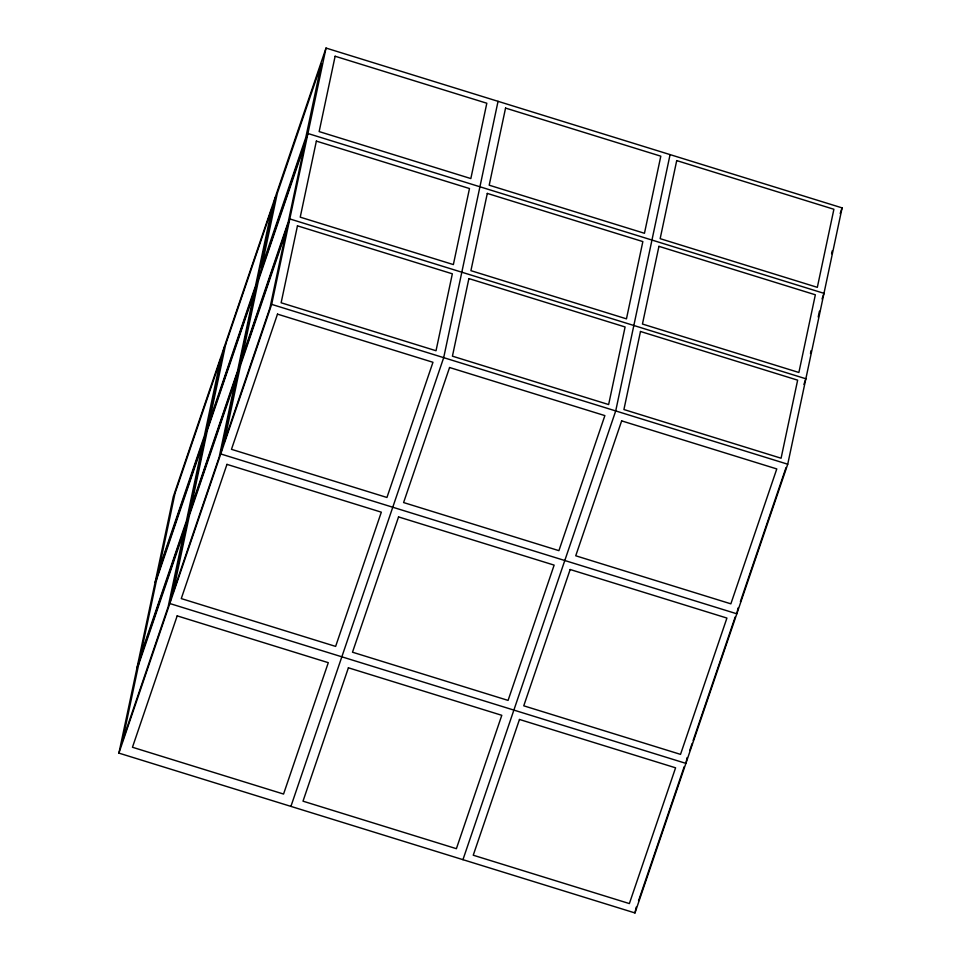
<?xml version="1.0" encoding="UTF-8"?>
<svg xmlns="http://www.w3.org/2000/svg" width="961" height="961" viewBox="0 0 961 961"><rect width="100%" height="100%" fill="white"/><g stroke="black" fill="none" stroke-linecap="round" stroke-linejoin="round"><path stroke-width="1.44" d="M118.9 753.112L173.268 496.789L326.031 48.05L842.1 207.888L787.732 464.211L634.969 912.95L118.9 753.112L271.663 304.373L326.031 48.05M224.189 347.209L169.821 603.532L685.89 763.37L687.115 757.58M275.11 197.63L220.742 453.952L736.811 613.791L738.036 608.001M498.05 101.325L443.694 357.648L290.919 806.387M670.081 154.613L615.713 410.936L462.95 859.675M634.969 912.95L636.194 907.16M810.471 353.516L811.084 350.597M818.207 317.022L819.445 311.184M831.589 253.752L832.214 250.845M155.141 582.234L307.904 133.495L823.973 293.333L822.051 298.967M137.027 667.667L289.79 218.928L805.859 378.766L803.937 384.412M840.178 213.534L842.1 207.888M638.512 900.889L684.208 766.662M689.734 750.505L692.148 743.406M693.121 740.559L735.213 616.914M740.39 601.622L786.038 467.526M271.663 304.373L787.732 464.211M156.727 579.147L140.354 656.351L186.362 521.186L202.735 443.97L156.727 579.147M138.708 664.387L122.443 741.063L168.139 606.823L184.404 530.148L138.708 664.387M174.986 493.425L158.769 569.909L204.345 436.018L220.562 359.534L174.986 493.425M189.485 515.072L173.076 592.457L219.204 456.98L235.613 379.595L189.485 515.072M207.444 429.951L190.855 508.189L237.487 371.21L254.076 292.973L207.444 429.951M225.715 344.242L209.27 421.759L255.47 286.042L271.915 208.525L225.715 344.242M240.526 365.252L224.249 442.024L270.005 307.628L286.282 230.856L240.526 365.252M258.557 280.011L242.16 357.3L288.228 221.991L304.613 144.703L258.557 280.011M277.285 193.377L261.572 267.482L305.73 137.747L321.454 63.642L277.285 193.377M297.454 225.835L281.129 302.775L436.03 350.741L452.343 273.813L297.454 225.835M316.361 141.111L300.228 217.162L453.364 264.587L469.485 188.536L316.361 141.111M335.125 56.243L319.148 131.585L470.842 178.566L486.819 103.235L335.125 56.243M468.884 278.582L452.427 356.171L608.637 404.557L625.094 326.968L468.884 278.582M487.299 193.413L470.914 270.666L626.464 318.848L642.849 241.583L487.299 193.413M505.558 108.088L489.197 185.197L644.459 233.283L660.808 156.175L505.558 108.088M640.482 331.485L623.917 409.542L781.089 458.217L797.642 380.16L640.482 331.485M676.712 160.595L660.159 238.664L817.33 287.339L833.896 209.27L676.712 160.595M658.934 246.34L642.453 324.037L798.879 372.484L815.348 294.787L658.934 246.34M277.489 314.127L231.469 449.328L386.947 497.474L432.967 362.285L277.489 314.127M226.964 464.367L181.269 598.595L335.629 646.405L381.325 512.177L226.964 464.367M177.184 615.869L132.462 747.262L283.555 794.05L328.29 662.67L177.184 615.869M398.551 516.922L352.495 652.207L508.081 700.401L554.137 565.116L398.551 516.922M449.568 367.51L403.596 502.555L558.906 550.653L604.877 415.608L449.568 367.51M348.399 667.799L303.003 801.174L456.391 848.683L501.798 715.308L348.399 667.799M570.161 569.513L523.757 705.818L680.52 754.373L726.924 618.067L570.161 569.513M519.469 719.465L473.244 855.218L629.371 903.58L675.583 767.815L519.469 719.465M621.659 420.882L575.735 555.782L730.865 603.832L776.788 468.932L621.659 420.882"/></g></svg>
